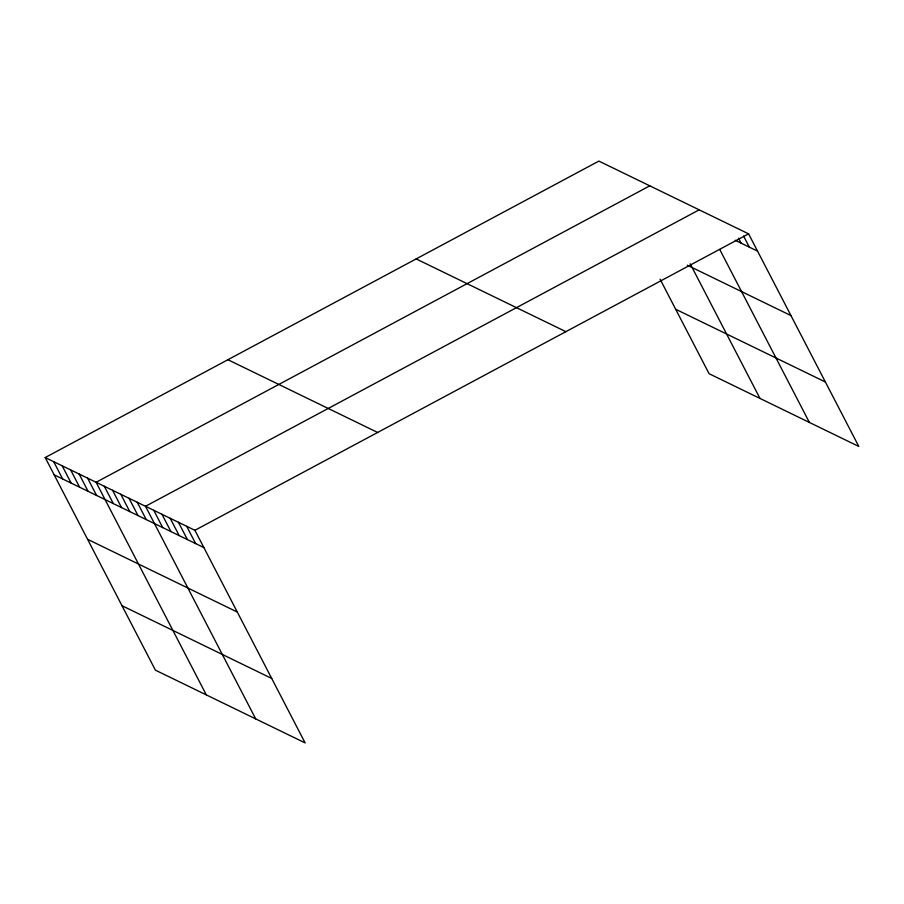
<?xml version="1.0" encoding="UTF-8"?>
<svg xmlns="http://www.w3.org/2000/svg" width="904" height="904" viewBox="0 0 904 904"><rect width="100%" height="100%" fill="white"/><g stroke="black" fill="none" stroke-linecap="round" stroke-linejoin="round"><path stroke-width="1.36" d="M45.2 457.548L194.914 530.298L305.123 742.907L155.409 670.158L45.2 457.548L598.877 161.093L748.591 233.842L858.8 446.452L709.086 373.702L660.089 279.178M649.784 185.828L96.106 482.284L206.315 694.894M699.187 209.83L145.51 506.285L255.719 718.906M194.914 530.298L748.591 233.842M735.201 240.272L757.552 251.131M687.311 265.222L790.966 315.586M675.672 309.247L825.386 381.996M416.168 258.917L565.881 331.666M227.91 359.713L377.623 432.462M54.161 474.837L203.875 547.587M87.575 539.292L237.289 612.042M121.995 605.703L271.708 678.452M743.563 236.012L749.326 247.131M738.523 238.193L741.088 243.131M719.72 249.436L809.396 422.45M690.227 263.855L759.993 398.438M186.687 526.297L195.648 543.587M178.45 522.297L187.41 539.586M170.212 518.297L179.173 535.586M161.974 514.297L170.946 531.586M153.748 510.285L162.709 527.586M137.272 502.285L146.245 519.585M129.046 498.285L138.007 515.585M120.808 494.285L129.769 511.585M112.571 490.284L121.531 507.573M104.333 486.284L113.305 503.573M87.62 478.159L96.581 495.448M79.134 474.035L88.095 491.335M70.648 469.91L79.62 487.211M62.173 465.797L71.133 483.086M53.686 461.673L62.647 478.962"/></g></svg>
